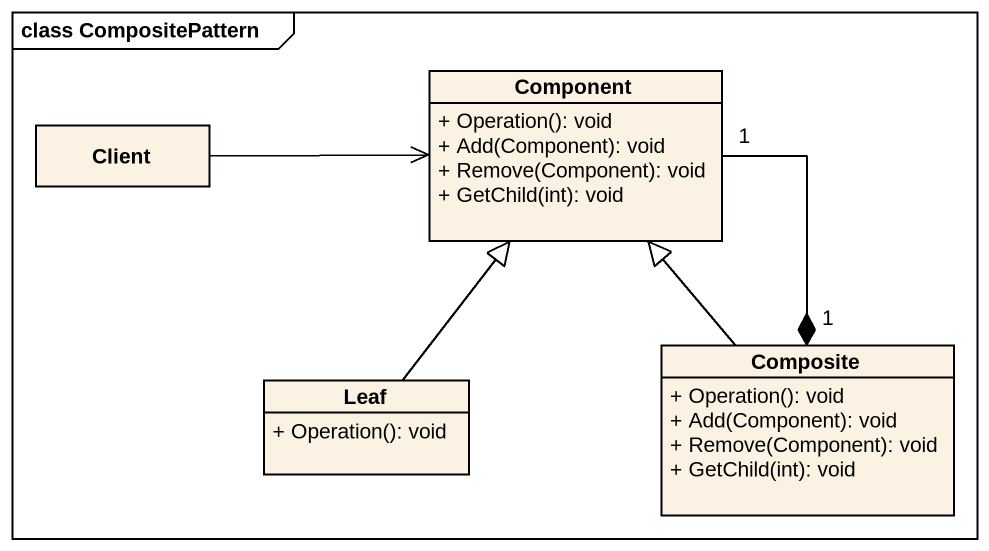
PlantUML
@startuml
mainframe class CompositePattern
hide circle
hide empty members
skinparam classAttributeIconSize 0
class "Component" as Component_ {
  + Operation(): void
  + Add(Component): void
  + Remove(Component): void
  + GetChild(int): void
}
class Client
class Composite {
  + Operation(): void
  + Add(Component): void
  + Remove(Component): void
  + GetChild(int): void
}
class Leaf {
  + Operation(): void
}
Component_ "1" --* "1" Composite
Client -right-> Component_
Composite -up-|> Component_
Leaf -up-|> Component_
@enduml
